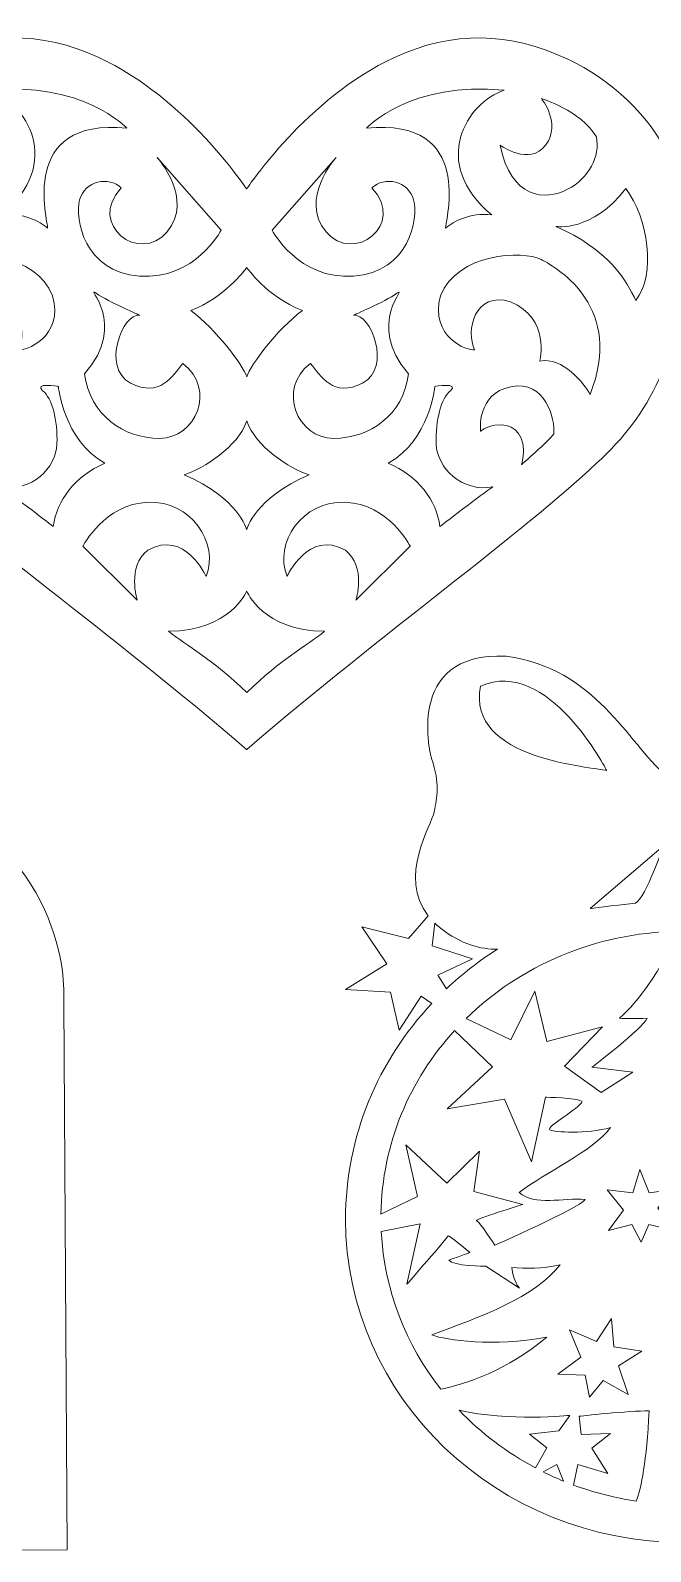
# Model space of a CAD drawing. Header units: millimetres. Extents: x -107 to 108, y -104 to 103.
# Drawn here: x -35.4 to 0.8, y -103.1 to -14.2 of the extents above; entities that cross this region are included whole.
import ezdxf

# ---------------------------------------------------------------- set-up
doc = ezdxf.new("R2010")
doc.units = ezdxf.units.MM
doc.header["$MEASUREMENT"] = 0
doc.layers.add('layer 1', color=7, linetype='Continuous')

msp = doc.modelspace()

# ---------------------------------------------------------------- linework, layer by layer
at = {"layer": 'layer 1', "color": 25, "lineweight": 9}
for points, knots in [([(-22.7663, -23.4962), (-22.6939, -23.3864), (-19.2484, -18.1892), (-14.1351, -15.8095), (-14.1351, -15.8095), (-10.7371, -14.228), (-7.3838, -14.3071), (-3.9984, -15.915), (-3.9984, -15.915), (1.0568, -18.3159), (4.9813, -23.9287), (2.2344, -32.2726), (2.2344, -32.2726), (1.9885, -33.0193), (1.6892, -33.7878), (1.3326, -34.5779), (1.3326, -34.5779), (0.4216, -36.596), (-0.6876, -37.9833), (-2.315, -39.5139), (-2.315, -39.5139), (-6.6944, -43.6332), (-14.7513, -49.3791), (-22.7583, -56.2278), (-22.7583, -56.2278), (-22.7583, -56.2278), (-22.7632, -56.2258), (-22.7632, -56.2258), (-22.7632, -56.2258), (-30.7702, -49.3772), (-38.8381, -43.6332), (-43.2174, -39.5139), (-43.2174, -39.5139), (-44.8448, -37.9833), (-45.9541, -36.596), (-46.8651, -34.5779), (-46.8651, -34.5779), (-47.2217, -33.7878), (-47.521, -33.0193), (-47.7668, -32.2726), (-47.7668, -32.2726), (-50.5137, -23.9287), (-46.5893, -18.3159), (-41.534, -15.915), (-41.534, -15.915), (-38.1486, -14.3071), (-34.7954, -14.228), (-31.3973, -15.8095), (-31.3973, -15.8095), (-26.2841, -18.1892), (-22.8386, -23.3864), (-22.7663, -23.4962)], [0, 0, 0, 0, 0.0714286, 0.0714286, 0.0714286, 0.0714286, 0.1428571, 0.1428571, 0.1428571, 0.1428571, 0.2142857, 0.2142857, 0.2142857, 0.2142857, 0.2857143, 0.2857143, 0.2857143, 0.2857143, 0.3571429, 0.3571429, 0.3571429, 0.3571429, 0.4285714, 0.4285714, 0.4285714, 0.4285714, 0.5, 0.5, 0.5, 0.5, 0.5714286, 0.5714286, 0.5714286, 0.5714286, 0.6428571, 0.6428571, 0.6428571, 0.6428571, 0.7142857, 0.7142857, 0.7142857, 0.7142857, 0.7857143, 0.7857143, 0.7857143, 0.7857143, 0.8571429, 0.8571429, 0.8571429, 0.8571429, 1, 1, 1, 1]), ([(-29.7603, -19.9452), (-29.7603, -19.9452), (-32.4058, -17.1441), (-37.8136, -17.7276), (-37.8136, -17.7276), (-35.6544, -18.4085), (-33.4174, -21.9877), (-37.0939, -25.0029), (-37.0939, -25.0029), (-35.7835, -24.8623), (-34.8763, -25.3725), (-34.39, -25.781), (-34.39, -25.781), (-34.3734, -25.3797), (-36.1407, -19.2838), (-29.7603, -19.9452)], [0, 0, 0, 0, 0.2, 0.2, 0.2, 0.2, 0.4, 0.4, 0.4, 0.4, 0.6, 0.6, 0.6, 0.6, 1, 1, 1, 1]), ([(-15.7721, -19.9452), (-15.7721, -19.9452), (-13.1266, -17.1441), (-7.7188, -17.7276), (-7.7188, -17.7276), (-9.878, -18.4085), (-12.1151, -21.9877), (-8.4386, -25.0029), (-8.4386, -25.0029), (-9.7489, -24.8623), (-10.6561, -25.3725), (-11.1425, -25.781), (-11.1425, -25.781), (-11.1591, -25.3797), (-9.3917, -19.2838), (-15.7721, -19.9452)], [0, 0, 0, 0, 0.2, 0.2, 0.2, 0.2, 0.4, 0.4, 0.4, 0.4, 0.6, 0.6, 0.6, 0.6, 1, 1, 1, 1]), ([(-7.9522, -20.9373), (-7.9522, -20.9373), (-6.221, -22.1823), (-5.2873, -20.9179), (-5.2873, -20.9179), (-4.3535, -19.6534), (-5.5401, -18.214), (-5.5401, -18.214), (-5.5401, -18.214), (-5.5401, -18.214), (-3.2642, -18.8754), (-2.3305, -20.451), (-2.3305, -20.451), (-2.0968, -21.5741), (-2.7713, -22.8683), (-4.0101, -23.5092), (-4.0101, -23.5092), (-5.3579, -24.2065), (-7.3043, -24.0669), (-7.9522, -20.9373)], [0, 0, 0, 0, 0.1666667, 0.1666667, 0.1666667, 0.1666667, 0.3333333, 0.3333333, 0.3333333, 0.3333333, 0.5, 0.5, 0.5, 0.5, 0.6666667, 0.6666667, 0.6666667, 0.6666667, 1, 1, 1, 1]), ([(-24.2552, -25.8977), (-24.2552, -25.8977), (-27.9901, -21.657), (-27.9901, -21.657), (-27.9901, -21.657), (-27.9901, -21.657), (-25.8114, -24.0886), (-27.4065, -25.995), (-27.4065, -25.995), (-29.0017, -27.9013), (-32.114, -25.5865), (-30.091, -23.4272), (-30.091, -23.4272), (-30.8107, -22.7269), (-32.2307, -23.0187), (-32.5225, -24.1275), (-32.5225, -24.1275), (-32.8143, -25.2363), (-32.2697, -28.3487), (-29.0211, -28.5821), (-29.0211, -28.5821), (-25.7725, -28.8156), (-24.2552, -25.8977), (-24.2552, -25.8977)], [0, 0, 0, 0, 0.1428571, 0.1428571, 0.1428571, 0.1428571, 0.2857143, 0.2857143, 0.2857143, 0.2857143, 0.4285714, 0.4285714, 0.4285714, 0.4285714, 0.5714286, 0.5714286, 0.5714286, 0.5714286, 0.7142857, 0.7142857, 0.7142857, 0.7142857, 1, 1, 1, 1]), ([(-21.2772, -25.8977), (-21.2772, -25.8977), (-17.5424, -21.657), (-17.5424, -21.657), (-17.5424, -21.657), (-17.5424, -21.657), (-19.721, -24.0886), (-18.1259, -25.995), (-18.1259, -25.995), (-16.5308, -27.9013), (-13.4184, -25.5865), (-15.4415, -23.4272), (-15.4415, -23.4272), (-14.7217, -22.7269), (-13.3017, -23.0187), (-13.0099, -24.1275), (-13.0099, -24.1275), (-12.7181, -25.2363), (-13.2628, -28.3487), (-16.5114, -28.5821), (-16.5114, -28.5821), (-19.7599, -28.8156), (-21.2772, -25.8977), (-21.2772, -25.8977)], [0, 0, 0, 0, 0.1428571, 0.1428571, 0.1428571, 0.1428571, 0.2857143, 0.2857143, 0.2857143, 0.2857143, 0.4285714, 0.4285714, 0.4285714, 0.4285714, 0.5714286, 0.5714286, 0.5714286, 0.5714286, 0.7142857, 0.7142857, 0.7142857, 0.7142857, 1, 1, 1, 1]), ([(-4.7035, -25.6812), (-4.7035, -25.6812), (-2.5834, -26.0339), (-0.6187, -23.4661), (-0.6187, -23.4661), (0.7041, -25.1779), (1.1792, -28.4862), (-0.0285, -30.0056), (-0.0285, -30.0056), (-0.5359, -28.8794), (-1.6681, -26.978), (-4.7035, -25.6812)], [0, 0, 0, 0, 0.25, 0.25, 0.25, 0.25, 0.5, 0.5, 0.5, 0.5, 1, 1, 1, 1]), ([(-39.895, -33.5425), (-39.895, -33.5425), (-40.537, -31.0526), (-38.1832, -30.08), (-38.1832, -30.08), (-36.0823, -29.4186), (-35.5571, -31.8113), (-36.0823, -32.8811), (-36.0823, -32.8811), (-35.7209, -32.9975), (-33.4174, -32.1225), (-34.0982, -29.7298), (-34.0982, -29.7298), (-35.0708, -27.2205), (-38.9029, -27.0648), (-39.9729, -27.6095), (-39.9729, -27.6095), (-41.0427, -28.1542), (-44.836, -30.4496), (-42.8323, -35.4878), (-42.8323, -35.4878), (-42.4822, -34.8459), (-41.2372, -33.2896), (-39.895, -33.5425)], [0, 0, 0, 0, 0.1428571, 0.1428571, 0.1428571, 0.1428571, 0.2857143, 0.2857143, 0.2857143, 0.2857143, 0.4285714, 0.4285714, 0.4285714, 0.4285714, 0.5714286, 0.5714286, 0.5714286, 0.5714286, 0.7142857, 0.7142857, 0.7142857, 0.7142857, 1, 1, 1, 1]), ([(-5.6374, -33.5425), (-5.6374, -33.5425), (-4.9955, -31.0526), (-7.3492, -30.08), (-7.3492, -30.08), (-9.4501, -29.4186), (-9.9753, -31.8113), (-9.4501, -32.8811), (-9.4501, -32.8811), (-9.8115, -32.9975), (-12.1151, -32.1225), (-11.4342, -29.7298), (-11.4342, -29.7298), (-10.4616, -27.2205), (-6.6295, -27.0648), (-5.5596, -27.6095), (-5.5596, -27.6095), (-4.4897, -28.1542), (-0.6964, -30.4496), (-2.7001, -35.4878), (-2.7001, -35.4878), (-3.0502, -34.8459), (-4.2952, -33.2896), (-5.6374, -33.5425)], [0, 0, 0, 0, 0.1428571, 0.1428571, 0.1428571, 0.1428571, 0.2857143, 0.2857143, 0.2857143, 0.2857143, 0.4285714, 0.4285714, 0.4285714, 0.4285714, 0.5714286, 0.5714286, 0.5714286, 0.5714286, 0.7142857, 0.7142857, 0.7142857, 0.7142857, 1, 1, 1, 1]), ([(-22.7583, -28.0749), (-22.8925, -28.2663), (-24.0525, -29.8229), (-26.0247, -30.5899), (-26.0247, -30.5899), (-24.5297, -31.7193), (-23.0035, -33.742), (-22.7579, -34.4673), (-22.7579, -34.4673), (-22.5123, -33.742), (-21.0027, -31.7193), (-19.5078, -30.5899), (-19.5078, -30.5899), (-21.6115, -29.7718), (-22.7583, -28.0749), (-22.7583, -28.0749)], [0, 0, 0, 0, 0.2, 0.2, 0.2, 0.2, 0.4, 0.4, 0.4, 0.4, 0.6, 0.6, 0.6, 0.6, 1, 1, 1, 1]), ([(-29.0043, -30.8674), (-29.0043, -30.8674), (-30.798, -30.1046), (-31.5486, -29.5863), (-31.5486, -29.5863), (-32.2992, -29.0679), (-29.6241, -31.325), (-32.2307, -34.2817), (-32.2307, -34.2817), (-31.9195, -36.7133), (-29.952, -38.0586), (-27.8511, -38.0586), (-27.8511, -38.0586), (-25.7502, -38.0586), (-24.5081, -35.2349), (-26.4923, -33.6787), (-26.4923, -33.6787), (-27.0953, -34.4179), (-27.8242, -35.7145), (-29.5463, -34.8264), (-29.5463, -34.8264), (-31.2684, -33.9383), (-30.0132, -30.7024), (-29.0043, -30.8674)], [0, 0, 0, 0, 0.1428571, 0.1428571, 0.1428571, 0.1428571, 0.2857143, 0.2857143, 0.2857143, 0.2857143, 0.4285714, 0.4285714, 0.4285714, 0.4285714, 0.5714286, 0.5714286, 0.5714286, 0.5714286, 0.7142857, 0.7142857, 0.7142857, 0.7142857, 1, 1, 1, 1]), ([(-16.5281, -30.8674), (-16.5281, -30.8674), (-14.7345, -30.1046), (-13.9838, -29.5863), (-13.9838, -29.5863), (-13.2332, -29.0679), (-15.9083, -31.325), (-13.3017, -34.2817), (-13.3017, -34.2817), (-13.6129, -36.7133), (-15.5805, -38.0586), (-17.6813, -38.0586), (-17.6813, -38.0586), (-19.7822, -38.0586), (-21.0243, -35.2349), (-19.0402, -33.6787), (-19.0402, -33.6787), (-18.4372, -34.4179), (-17.7082, -35.7145), (-15.9861, -34.8264), (-15.9861, -34.8264), (-14.2641, -33.9383), (-15.5193, -30.7024), (-16.5281, -30.8674)], [0, 0, 0, 0, 0.1428571, 0.1428571, 0.1428571, 0.1428571, 0.2857143, 0.2857143, 0.2857143, 0.2857143, 0.4285714, 0.4285714, 0.4285714, 0.4285714, 0.5714286, 0.5714286, 0.5714286, 0.5714286, 0.7142857, 0.7142857, 0.7142857, 0.7142857, 1, 1, 1, 1]), ([(-6.7073, -39.5923), (-6.7073, -39.5923), (-5.1511, -38.2501), (-4.8204, -37.8026), (-4.8204, -37.8026), (-4.7237, -36.9445), (-5.3067, -34.6319), (-7.3298, -35.0404), (-7.3298, -35.0404), (-9.3528, -35.4489), (-9.0999, -37.647), (-9.0999, -37.647), (-9.0999, -37.647), (-9.0999, -37.647), (-8.7976, -37.3656), (-8.2574, -37.288), (-8.2574, -37.288), (-7.2634, -37.1451), (-6.6369, -37.7027), (-6.592, -38.717), (-6.592, -38.717), (-6.5704, -39.2032), (-6.7073, -39.5923), (-6.7073, -39.5923)], [0, 0, 0, 0, 0.1428571, 0.1428571, 0.1428571, 0.1428571, 0.2857143, 0.2857143, 0.2857143, 0.2857143, 0.4285714, 0.4285714, 0.4285714, 0.4285714, 0.5714286, 0.5714286, 0.5714286, 0.5714286, 0.7142857, 0.7142857, 0.7142857, 0.7142857, 1, 1, 1, 1]), ([(-34.0593, -43.2104), (-34.0593, -43.2104), (-36.5492, -41.2846), (-37.1522, -40.8956), (-37.1522, -40.8956), (-35.3432, -41.2263), (-33.8842, -39.7868), (-33.8453, -38.3862), (-33.8453, -38.3862), (-33.8064, -36.9856), (-34.1182, -35.7198), (-34.6817, -35.2738), (-34.6817, -35.2738), (-35.216, -34.7887), (-33.7675, -35.0209), (-33.7675, -35.0209), (-33.7675, -35.0209), (-33.7675, -35.0209), (-33.4757, -38.1528), (-31.0441, -39.5145), (-31.0441, -39.5145), (-32.7754, -40.2536), (-33.8752, -41.6803), (-34.0593, -43.2104)], [0, 0, 0, 0, 0.1428571, 0.1428571, 0.1428571, 0.1428571, 0.2857143, 0.2857143, 0.2857143, 0.2857143, 0.4285714, 0.4285714, 0.4285714, 0.4285714, 0.5714286, 0.5714286, 0.5714286, 0.5714286, 0.7142857, 0.7142857, 0.7142857, 0.7142857, 1, 1, 1, 1]), ([(-11.4731, -43.2104), (-11.4731, -43.2104), (-8.9832, -41.2846), (-8.3802, -40.8956), (-8.3802, -40.8956), (-10.1893, -41.2263), (-11.6482, -39.7868), (-11.6871, -38.3862), (-11.6871, -38.3862), (-11.726, -36.9856), (-11.4142, -35.7198), (-10.8507, -35.2738), (-10.8507, -35.2738), (-10.3164, -34.7887), (-11.765, -35.0209), (-11.765, -35.0209), (-11.765, -35.0209), (-11.765, -35.0209), (-12.0567, -38.1528), (-14.4883, -39.5145), (-14.4883, -39.5145), (-12.757, -40.2536), (-11.6573, -41.6803), (-11.4731, -43.2104)], [0, 0, 0, 0, 0.1428571, 0.1428571, 0.1428571, 0.1428571, 0.2857143, 0.2857143, 0.2857143, 0.2857143, 0.4285714, 0.4285714, 0.4285714, 0.4285714, 0.5714286, 0.5714286, 0.5714286, 0.5714286, 0.7142857, 0.7142857, 0.7142857, 0.7142857, 1, 1, 1, 1]), ([(-22.7575, -43.3843), (-22.7575, -43.3843), (-23.2437, -41.5375), (-26.4144, -40.1953), (-26.4144, -40.1953), (-25.3059, -39.8077), (-23.2571, -38.5726), (-22.7592, -37.0261), (-22.7592, -37.0261), (-22.2613, -38.5726), (-20.2265, -39.8077), (-19.118, -40.1953), (-19.118, -40.1953), (-22.2888, -41.5375), (-22.7575, -43.3843), (-22.7575, -43.3843)], [0, 0, 0, 0, 0.2, 0.2, 0.2, 0.2, 0.4, 0.4, 0.4, 0.4, 0.6, 0.6, 0.6, 0.6, 1, 1, 1, 1]), ([(-25.1306, -46.1283), (-25.1306, -46.1283), (-26.3758, -43.3669), (-28.5348, -44.5916), (-28.5348, -44.5916), (-29.7774, -45.5619), (-29.1572, -47.5094), (-29.1572, -47.5094), (-29.1572, -47.5094), (-29.1572, -47.5094), (-32.328, -44.3581), (-32.328, -44.3581), (-32.328, -44.3581), (-32.328, -44.3581), (-31.0636, -41.8877), (-28.5348, -41.7904), (-28.5348, -41.7904), (-26.0059, -41.6931), (-24.3525, -44.1636), (-25.1306, -46.1283)], [0, 0, 0, 0, 0.1666667, 0.1666667, 0.1666667, 0.1666667, 0.3333333, 0.3333333, 0.3333333, 0.3333333, 0.5, 0.5, 0.5, 0.5, 0.6666667, 0.6666667, 0.6666667, 0.6666667, 1, 1, 1, 1]), ([(-20.4018, -46.1283), (-20.4018, -46.1283), (-19.1566, -43.3669), (-16.9976, -44.5916), (-16.9976, -44.5916), (-15.7551, -45.5619), (-16.3752, -47.5094), (-16.3752, -47.5094), (-16.3752, -47.5094), (-16.3752, -47.5094), (-13.2044, -44.3581), (-13.2044, -44.3581), (-13.2044, -44.3581), (-13.2044, -44.3581), (-14.4689, -41.8877), (-16.9976, -41.7904), (-16.9976, -41.7904), (-19.5265, -41.6931), (-21.1799, -44.1636), (-20.4018, -46.1283)], [0, 0, 0, 0, 0.1666667, 0.1666667, 0.1666667, 0.1666667, 0.3333333, 0.3333333, 0.3333333, 0.3333333, 0.5, 0.5, 0.5, 0.5, 0.6666667, 0.6666667, 0.6666667, 0.6666667, 1, 1, 1, 1]), ([(-22.758, -46.9827), (-22.758, -46.9827), (-23.736, -49.3286), (-27.3202, -49.3286), (-27.3202, -49.3286), (-26.2472, -50.1944), (-24.7835, -50.9304), (-22.7541, -52.9033), (-22.7541, -52.9033), (-20.7247, -50.9304), (-19.2852, -50.1944), (-18.2123, -49.3286), (-18.2123, -49.3286), (-21.7965, -49.3286), (-22.758, -46.9827), (-22.758, -46.9827)], [0, 0, 0, 0, 0.2, 0.2, 0.2, 0.2, 0.4, 0.4, 0.4, 0.4, 0.6, 0.6, 0.6, 0.6, 1, 1, 1, 1])]:
    msp.add_open_spline(points, degree=3, knots=knots, dxfattribs=at)
at = {"layer": 'layer 1', "color": 207, "lineweight": 9}
for points, knots in [([(-11.9427, -71.0679), (-11.9427, -71.0679), (-12.5759, -70.6416), (-12.5759, -70.6416), (-12.5759, -70.6416), (-12.5759, -70.6416), (-13.8473, -72.6395), (-13.8473, -72.6395), (-13.8473, -72.6395), (-13.8473, -72.6395), (-14.3661, -70.4081), (-14.3661, -70.4081), (-14.3661, -70.4081), (-14.3661, -70.4081), (-16.9866, -70.2525), (-16.9866, -70.2525), (-16.9866, -70.2525), (-16.9866, -70.2525), (-14.5736, -68.7476), (-14.5736, -68.7476), (-14.5736, -68.7476), (-14.5736, -68.7476), (-16.0267, -66.5942), (-16.0267, -66.5942), (-16.0267, -66.5942), (-16.0267, -66.5942), (-13.3024, -67.2687), (-13.3024, -67.2687), (-13.3024, -67.2687), (-13.3024, -67.2687), (-12.1507, -65.955), (-12.1507, -65.955), (-12.1507, -65.955), (-13.9665, -63.631), (-11.9493, -60.6718), (-11.8084, -59.8735), (-11.8084, -59.8735), (-11.6524, -58.99), (-11.4448, -58.2626), (-11.9644, -56.7556), (-11.9644, -56.7556), (-11.9644, -56.7556), (-13.6791, -50.5203), (-7.5997, -50.7803), (-7.5997, -50.7803), (-2.3764, -51.507), (-0.507, -55.7951), (1.7274, -57.7698), (1.7274, -57.7698), (3.1296, -56.9921), (3.9357, -57.7429), (3.9357, -57.7429), (3.9357, -57.7429), (3.9204, -57.745), (5.0822, -56.3699), (6.745, -54.7203), (6.745, -54.7203), (8.4077, -53.0704), (10.5713, -51.146), (13.7563, -50.7803), (13.7563, -50.7803), (18.0198, -50.8311), (17.5493, -55.5086), (17.3935, -56.2361), (17.3935, -56.2361), (17.2377, -56.9635), (16.9779, -59.7694), (17.6013, -60.8606), (17.6013, -60.8606), (18.225, -61.9519), (18.6925, -64.6021), (17.8612, -66.1605), (17.8612, -66.1605), (18.6096, -67.2687), (18.6096, -67.2687), (18.6096, -67.2687), (18.6096, -67.2687), (18.6096, -67.2687), (21.4895, -66.5683), (21.4895, -66.5683), (21.4895, -66.5683), (21.4895, -66.5683), (20.0885, -68.5919), (20.0885, -68.5919), (20.0885, -68.5919), (20.0885, -68.5919), (22.2419, -70.2004), (22.2419, -70.2004), (22.2419, -70.2004), (22.2419, -70.2004), (19.8291, -70.3043), (19.8291, -70.3043), (19.8291, -70.3043), (19.8291, -70.3043), (19.4139, -72.7172), (19.4139, -72.7172), (19.4139, -72.7172), (19.4139, -72.7172), (18.1685, -70.5119), (18.1685, -70.5119), (18.1685, -70.5119), (18.1685, -70.5119), (17.4731, -71.0289), (17.4731, -71.0289), (17.4731, -71.0289), (20.6303, -74.377), (22.5532, -78.8092), (22.5532, -83.6697), (22.5532, -83.6697), (22.5532, -94.1018), (13.7, -102.5618), (2.7832, -102.5618), (2.7832, -102.5618), (-8.1336, -102.5618), (-16.9866, -94.1018), (-16.9866, -83.6697), (-16.9866, -83.6697), (-16.9866, -78.828), (-15.0785, -74.4113), (-11.9427, -71.0679)], [0, 0, 0, 0, 0.0322581, 0.0322581, 0.0322581, 0.0322581, 0.0645161, 0.0645161, 0.0645161, 0.0645161, 0.0967742, 0.0967742, 0.0967742, 0.0967742, 0.1290323, 0.1290323, 0.1290323, 0.1290323, 0.1612903, 0.1612903, 0.1612903, 0.1612903, 0.1935484, 0.1935484, 0.1935484, 0.1935484, 0.2258065, 0.2258065, 0.2258065, 0.2258065, 0.2580645, 0.2580645, 0.2580645, 0.2580645, 0.2903226, 0.2903226, 0.2903226, 0.2903226, 0.3225806, 0.3225806, 0.3225806, 0.3225806, 0.3548387, 0.3548387, 0.3548387, 0.3548387, 0.3870968, 0.3870968, 0.3870968, 0.3870968, 0.4193548, 0.4193548, 0.4193548, 0.4193548, 0.4516129, 0.4516129, 0.4516129, 0.4516129, 0.483871, 0.483871, 0.483871, 0.483871, 0.516129, 0.516129, 0.516129, 0.516129, 0.5483871, 0.5483871, 0.5483871, 0.5483871, 0.5806452, 0.5806452, 0.5806452, 0.5806452, 0.6129032, 0.6129032, 0.6129032, 0.6129032, 0.6451613, 0.6451613, 0.6451613, 0.6451613, 0.6774194, 0.6774194, 0.6774194, 0.6774194, 0.7096774, 0.7096774, 0.7096774, 0.7096774, 0.7419355, 0.7419355, 0.7419355, 0.7419355, 0.7741935, 0.7741935, 0.7741935, 0.7741935, 0.8064516, 0.8064516, 0.8064516, 0.8064516, 0.8387097, 0.8387097, 0.8387097, 0.8387097, 0.8709677, 0.8709677, 0.8709677, 0.8709677, 0.9032258, 0.9032258, 0.9032258, 0.9032258, 0.9354839, 0.9354839, 0.9354839, 0.9354839, 1, 1, 1, 1]), ([(-1.7311, -57.4617), (-1.7311, -57.4617), (-5.1299, -50.7939), (-9.0993, -52.5322), (-9.0993, -52.5322), (-9.9557, -56.865), (-2.4834, -57.2541), (-1.7311, -57.4617)], [0, 0, 0, 0, 0.3333333, 0.3333333, 0.3333333, 0.3333333, 1, 1, 1, 1]), ([(-2.691, -65.5305), (-2.691, -65.5305), (1.59, -61.8723), (1.59, -61.8723), (1.59, -61.8723), (1.59, -61.8723), (0.5781, -64.8041), (-0.0447, -65.2192), (-0.0447, -65.2192), (-1.4344, -65.3474), (-2.691, -65.5305), (-2.691, -65.5305)], [0, 0, 0, 0, 0.25, 0.25, 0.25, 0.25, 0.5, 0.5, 0.5, 0.5, 1, 1, 1, 1]), ([(-11.7651, -66.3812), (-11.7651, -66.3812), (-11.9275, -67.7099), (-11.9275, -67.7099), (-11.9275, -67.7099), (-11.9275, -67.7099), (-9.5664, -68.4622), (-9.5664, -68.4622), (-9.5664, -68.4622), (-9.5664, -68.4622), (-11.5901, -69.4221), (-11.5901, -69.4221), (-11.5901, -69.4221), (-11.5901, -69.4221), (-11.0836, -70.2086), (-11.0836, -70.2086), (-11.0836, -70.2086), (-10.1752, -69.3535), (-9.1807, -68.582), (-8.1133, -67.9069), (-8.1133, -67.9069), (-9.0831, -67.9076), (-10.2461, -67.6227), (-11.4344, -66.6721), (-11.4344, -66.6721), (-11.5534, -66.5768), (-11.6629, -66.4797), (-11.7651, -66.3812)], [0, 0, 0, 0, 0.125, 0.125, 0.125, 0.125, 0.25, 0.25, 0.25, 0.25, 0.375, 0.375, 0.375, 0.375, 0.5, 0.5, 0.5, 0.5, 0.625, 0.625, 0.625, 0.625, 0.75, 0.75, 0.75, 0.75, 1, 1, 1, 1]), ([(-9.944, -71.9551), (-9.944, -71.9551), (-7.3246, -73.1997), (-7.3246, -73.1997), (-7.3246, -73.1997), (-7.3246, -73.1997), (-5.9207, -70.3564), (-5.9207, -70.3564), (-5.9207, -70.3564), (-5.9207, -70.3564), (-5.2184, -73.291), (-5.2184, -73.291), (-5.2184, -73.291), (-5.2184, -73.291), (-1.9646, -72.4318), (-1.9646, -72.4318), (-1.9646, -72.4318), (-1.9646, -72.4318), (-4.1958, -74.7409), (-4.1958, -74.7409), (-4.1958, -74.7409), (-4.1958, -74.7409), (-2.0423, -76.2717), (-2.0423, -76.2717), (-2.0423, -76.2717), (-2.0423, -76.2717), (-0.2004, -75.0782), (-0.2004, -75.0782), (-0.2004, -75.0782), (-0.2004, -75.0782), (-2.5873, -74.7928), (-2.5873, -74.7928), (-2.5873, -74.7928), (-2.5873, -74.7928), (0.3964, -72.5097), (0.63, -71.9389), (0.63, -71.9389), (0.0119, -71.9483), (-1.0047, -71.9389), (-1.0047, -71.9389), (-1.0047, -71.9389), (-1.0047, -71.9389), (0.848, -70.5244), (2.4063, -66.8578), (2.4063, -66.8578), (-2.4384, -66.9462), (-6.8064, -68.8827), (-9.944, -71.9551)], [0, 0, 0, 0, 0.0769231, 0.0769231, 0.0769231, 0.0769231, 0.1538462, 0.1538462, 0.1538462, 0.1538462, 0.2307692, 0.2307692, 0.2307692, 0.2307692, 0.3076923, 0.3076923, 0.3076923, 0.3076923, 0.3846154, 0.3846154, 0.3846154, 0.3846154, 0.4615385, 0.4615385, 0.4615385, 0.4615385, 0.5384615, 0.5384615, 0.5384615, 0.5384615, 0.6153846, 0.6153846, 0.6153846, 0.6153846, 0.6923077, 0.6923077, 0.6923077, 0.6923077, 0.7692308, 0.7692308, 0.7692308, 0.7692308, 0.8461538, 0.8461538, 0.8461538, 0.8461538, 1, 1, 1, 1]), ([(-14.9149, -83.377), (-14.9149, -83.377), (-12.7836, -82.3427), (-12.7836, -82.3427), (-12.7836, -82.3427), (-12.7836, -82.3427), (-13.4581, -79.3333), (-13.4581, -79.3333), (-13.4581, -79.3333), (-13.4581, -79.3333), (-11.0711, -81.5644), (-11.0711, -81.5644), (-11.0711, -81.5644), (-11.0711, -81.5644), (-9.1512, -79.6965), (-9.1512, -79.6965), (-9.1512, -79.6965), (-9.1512, -79.6965), (-9.4885, -82.0573), (-9.4885, -82.0573), (-9.4885, -82.0573), (-9.4885, -82.0573), (-6.6346, -82.8097), (-6.6346, -82.8097), (-6.6346, -82.8097), (-6.6346, -82.8097), (-9.5405, -83.7178), (-9.3329, -83.7698), (-9.3329, -83.7698), (-9.1254, -83.8217), (-8.2692, -85.1967), (-8.2692, -85.1967), (-8.2692, -85.1967), (-8.2692, -85.1967), (-3.3916, -83.0432), (-2.9764, -82.5244), (-2.9764, -82.5244), (-4.2552, -82.412), (-5.9601, -82.9134), (-6.8423, -82.1091), (-6.8423, -82.1091), (-5.306, -80.9527), (-2.6017, -79.7362), (-1.4977, -78.3212), (-1.4977, -78.3212), (-2.9028, -78.7062), (-4.7926, -78.6067), (-5.0519, -78.4511), (-5.0519, -78.4511), (-5.3115, -78.2954), (-3.3139, -77.2056), (-3.158, -76.7906), (-3.158, -76.7906), (-3.4827, -76.5675), (-5.3092, -76.5517), (-5.3092, -76.5517), (-5.3092, -76.5517), (-5.3092, -76.5517), (-6.1156, -80.3211), (-6.1156, -80.3211), (-6.1156, -80.3211), (-6.1156, -80.3211), (-7.7017, -76.6691), (-7.7017, -76.6691), (-7.7017, -76.6691), (-7.7017, -76.6691), (-11.0562, -77.2299), (-11.0562, -77.2299), (-11.0562, -77.2299), (-11.0562, -77.2299), (-8.4038, -74.7778), (-8.4038, -74.7778), (-8.4038, -74.7778), (-8.4038, -74.7778), (-10.6123, -72.6449), (-10.6123, -72.6449), (-10.6123, -72.6449), (-13.2469, -75.5294), (-14.8586, -79.2759), (-14.9149, -83.377)], [0, 0, 0, 0, 0.047619, 0.047619, 0.047619, 0.047619, 0.0952381, 0.0952381, 0.0952381, 0.0952381, 0.1428571, 0.1428571, 0.1428571, 0.1428571, 0.1904762, 0.1904762, 0.1904762, 0.1904762, 0.2380952, 0.2380952, 0.2380952, 0.2380952, 0.2857143, 0.2857143, 0.2857143, 0.2857143, 0.3333333, 0.3333333, 0.3333333, 0.3333333, 0.3809524, 0.3809524, 0.3809524, 0.3809524, 0.4285714, 0.4285714, 0.4285714, 0.4285714, 0.4761905, 0.4761905, 0.4761905, 0.4761905, 0.5238095, 0.5238095, 0.5238095, 0.5238095, 0.5714286, 0.5714286, 0.5714286, 0.5714286, 0.6190476, 0.6190476, 0.6190476, 0.6190476, 0.6666667, 0.6666667, 0.6666667, 0.6666667, 0.7142857, 0.7142857, 0.7142857, 0.7142857, 0.7619048, 0.7619048, 0.7619048, 0.7619048, 0.8095238, 0.8095238, 0.8095238, 0.8095238, 0.8571429, 0.8571429, 0.8571429, 0.8571429, 0.9047619, 0.9047619, 0.9047619, 0.9047619, 1, 1, 1, 1]), ([(-0.1923, -82.1353), (-0.1923, -82.1353), (0.2171, -80.7725), (0.2171, -80.7725), (0.2171, -80.7725), (0.2171, -80.7725), (0.7502, -82.1419), (0.7502, -82.1419), (0.7502, -82.1419), (0.7502, -82.1419), (2.1935, -81.9464), (2.1935, -81.9464), (2.1935, -81.9464), (2.1935, -81.9464), (1.2572, -83.0159), (1.2572, -83.0159), (1.2572, -83.0159), (1.2572, -83.0159), (2.1545, -84.3074), (2.1545, -84.3074), (2.1545, -84.3074), (2.1545, -84.3074), (0.7242, -83.9747), (0.7242, -83.9747), (0.7242, -83.9747), (0.7242, -83.9747), (0.2821, -85.0116), (0.2821, -85.0116), (0.2821, -85.0116), (0.2821, -85.0116), (-0.251, -83.9811), (-0.251, -83.9811), (-0.251, -83.9811), (-0.251, -83.9811), (-1.6161, -84.3332), (-1.6161, -84.3332), (-1.6161, -84.3332), (-1.6161, -84.3332), (-0.7449, -83.1462), (-0.7449, -83.1462), (-0.7449, -83.1462), (-0.7449, -83.1462), (-1.7005, -81.9527), (-1.7005, -81.9527), (-1.7005, -81.9527), (-1.7005, -81.9527), (-0.1923, -82.1353), (-0.1923, -82.1353)], [0, 0, 0, 0, 0.0769231, 0.0769231, 0.0769231, 0.0769231, 0.1538462, 0.1538462, 0.1538462, 0.1538462, 0.2307692, 0.2307692, 0.2307692, 0.2307692, 0.3076923, 0.3076923, 0.3076923, 0.3076923, 0.3846154, 0.3846154, 0.3846154, 0.3846154, 0.4615385, 0.4615385, 0.4615385, 0.4615385, 0.5384615, 0.5384615, 0.5384615, 0.5384615, 0.6153846, 0.6153846, 0.6153846, 0.6153846, 0.6923077, 0.6923077, 0.6923077, 0.6923077, 0.7692308, 0.7692308, 0.7692308, 0.7692308, 0.8461538, 0.8461538, 0.8461538, 0.8461538, 1, 1, 1, 1]), ([(-11.4155, -93.6047), (-9.9198, -93.2945), (-7.5478, -92.5169), (-5.2336, -90.5671), (-5.2336, -90.5671), (-8.3729, -91.1381), (-11.0711, -90.7488), (-11.9532, -90.4375), (-11.9532, -90.4375), (-9.1512, -89.3997), (-5.8563, -88.2063), (-4.4552, -86.3382), (-4.4552, -86.3382), (-5.5189, -86.5717), (-6.4402, -86.5744), (-7.2788, -86.4897), (-7.2788, -86.4897), (-7.2002, -87.2834), (-6.8303, -87.696), (-6.8303, -87.696), (-6.8303, -87.696), (-6.8303, -87.696), (-8.7939, -86.4252), (-8.7939, -86.4252), (-8.7939, -86.4252), (-8.7939, -86.4252), (-10.7443, -86.4253), (-10.9522, -86.0602), (-10.9522, -86.0602), (-10.2243, -85.8123), (-9.7169, -85.6165), (-9.7169, -85.6165), (-9.7169, -85.6165), (-9.7169, -85.6165), (-10.9781, -84.5732), (-10.9913, -84.6516), (-10.9913, -84.6516), (-11.0041, -84.7298), (-13.3965, -87.4687), (-13.3965, -87.4687), (-13.3965, -87.4687), (-13.3965, -87.4687), (-12.6293, -83.947), (-12.6293, -83.947), (-12.6293, -83.947), (-12.6293, -83.947), (-14.8971, -84.398), (-14.8971, -84.398), (-14.8971, -84.398), (-14.7261, -87.8411), (-13.458, -91.0126), (-11.4155, -93.6047)], [0, 0, 0, 0, 0.0714286, 0.0714286, 0.0714286, 0.0714286, 0.1428571, 0.1428571, 0.1428571, 0.1428571, 0.2142857, 0.2142857, 0.2142857, 0.2142857, 0.2857143, 0.2857143, 0.2857143, 0.2857143, 0.3571429, 0.3571429, 0.3571429, 0.3571429, 0.4285714, 0.4285714, 0.4285714, 0.4285714, 0.5, 0.5, 0.5, 0.5, 0.5714286, 0.5714286, 0.5714286, 0.5714286, 0.6428571, 0.6428571, 0.6428571, 0.6428571, 0.7142857, 0.7142857, 0.7142857, 0.7142857, 0.7857143, 0.7857143, 0.7857143, 0.7857143, 0.8571429, 0.8571429, 0.8571429, 0.8571429, 1, 1, 1, 1]), ([(-2.3253, -90.8125), (-2.3253, -90.8125), (-1.4432, -89.4686), (-1.4432, -89.4686), (-1.4432, -89.4686), (-1.4432, -89.4686), (-1.307, -91.1227), (-1.307, -91.1227), (-1.307, -91.1227), (-1.307, -91.1227), (0.3187, -91.3755), (0.3187, -91.3755), (0.3187, -91.3755), (0.3187, -91.3755), (-1.039, -92.2322), (-1.039, -92.2322), (-1.039, -92.2322), (-1.039, -92.2322), (-0.4834, -93.9192), (-0.4834, -93.9192), (-0.4834, -93.9192), (-0.4834, -93.9192), (-1.9249, -93.0986), (-1.9249, -93.0986), (-1.9249, -93.0986), (-1.9249, -93.0986), (-2.7369, -94.079), (-2.7369, -94.079), (-2.7369, -94.079), (-2.7369, -94.079), (-2.9826, -92.7918), (-2.9826, -92.7918), (-2.9826, -92.7918), (-2.9826, -92.7918), (-4.5739, -92.734), (-4.5739, -92.734), (-4.5739, -92.734), (-4.5739, -92.734), (-3.2488, -91.7291), (-3.2488, -91.7291), (-3.2488, -91.7291), (-3.2488, -91.7291), (-3.8994, -90.1293), (-3.8994, -90.1293), (-3.8994, -90.1293), (-3.8994, -90.1293), (-2.3253, -90.8125), (-2.3253, -90.8125)], [0, 0, 0, 0, 0.0769231, 0.0769231, 0.0769231, 0.0769231, 0.1538462, 0.1538462, 0.1538462, 0.1538462, 0.2307692, 0.2307692, 0.2307692, 0.2307692, 0.3076923, 0.3076923, 0.3076923, 0.3076923, 0.3846154, 0.3846154, 0.3846154, 0.3846154, 0.4615385, 0.4615385, 0.4615385, 0.4615385, 0.5384615, 0.5384615, 0.5384615, 0.5384615, 0.6153846, 0.6153846, 0.6153846, 0.6153846, 0.6923077, 0.6923077, 0.6923077, 0.6923077, 0.7692308, 0.7692308, 0.7692308, 0.7692308, 0.8461538, 0.8461538, 0.8461538, 0.8461538, 1, 1, 1, 1]), ([(-5.8952, -98.2018), (-5.8952, -98.2018), (-5.2336, -97.0274), (-5.2336, -97.0274), (-5.2336, -97.0274), (-5.2336, -97.0274), (-6.2455, -96.2232), (-6.2455, -96.2232), (-6.2455, -96.2232), (-6.2455, -96.2232), (-4.5331, -96.0416), (-4.5331, -96.0416), (-4.5331, -96.0416), (-4.5331, -96.0416), (-3.8845, -95.1337), (-3.8845, -95.1337), (-3.8845, -95.1337), (-3.8845, -95.1337), (-7.4794, -95.5115), (-10.3514, -94.8298), (-10.3514, -94.8298), (-9.0725, -96.1686), (-7.5679, -97.3104), (-5.8952, -98.2018)], [0, 0, 0, 0, 0.1428571, 0.1428571, 0.1428571, 0.1428571, 0.2857143, 0.2857143, 0.2857143, 0.2857143, 0.4285714, 0.4285714, 0.4285714, 0.4285714, 0.5714286, 0.5714286, 0.5714286, 0.5714286, 0.7142857, 0.7142857, 0.7142857, 0.7142857, 1, 1, 1, 1]), ([(0.0018, -100.1403), (0.2969, -99.3499), (0.6051, -97.8217), (0.7467, -94.8749), (0.7467, -94.8749), (-0.3819, -94.8546), (-3.3396, -95.1854), (-3.3396, -95.1854), (-3.3396, -95.1854), (-3.3396, -95.1854), (-3.2101, -96.2489), (-3.2101, -96.2489), (-3.2101, -96.2489), (-3.2101, -96.2489), (-1.4977, -96.1973), (-1.4977, -96.1973), (-1.4977, -96.1973), (-1.4977, -96.1973), (-2.5873, -97.0534), (-2.5873, -97.0534), (-2.5873, -97.0534), (-2.5873, -97.0534), (-1.6531, -98.5323), (-1.6531, -98.5323), (-1.6531, -98.5323), (-1.6531, -98.5323), (-3.4175, -98.0134), (-3.4175, -98.0134), (-3.4175, -98.0134), (-3.4175, -98.0134), (-3.6648, -99.2031), (-3.6648, -99.2031), (-3.6648, -99.2031), (-2.4977, -99.6346), (-1.2705, -99.9518), (0.0018, -100.1403)], [0, 0, 0, 0, 0.1, 0.1, 0.1, 0.1, 0.2, 0.2, 0.2, 0.2, 0.3, 0.3, 0.3, 0.3, 0.4, 0.4, 0.4, 0.4, 0.5, 0.5, 0.5, 0.5, 0.6, 0.6, 0.6, 0.6, 0.7, 0.7, 0.7, 0.7, 0.8, 0.8, 0.8, 0.8, 1, 1, 1, 1]), ([(-4.2498, -98.9749), (-4.2498, -98.9749), (-4.6369, -98.0134), (-4.6369, -98.0134), (-4.6369, -98.0134), (-4.6369, -98.0134), (-5.4421, -98.4352), (-5.4421, -98.4352), (-5.4421, -98.4352), (-5.0528, -98.6285), (-4.6554, -98.8089), (-4.2498, -98.9749)], [0, 0, 0, 0, 0.25, 0.25, 0.25, 0.25, 0.5, 0.5, 0.5, 0.5, 1, 1, 1, 1])]:
    msp.add_open_spline(points, degree=3, knots=knots, dxfattribs=at)
at = {"layer": 'layer 1', "color": 142, "lineweight": 9}
msp.add_open_spline([(-65.161, -103.091), (-65.161, -103.091), (-65.2024, -70.9697), (-65.2024, -70.9697), (-65.2024, -70.9697), (-65.2024, -70.9697), (-65.842, -62.6785), (-56.5243, -58.3151), (-56.5243, -58.3151), (-54.6552, -57.44), (-52.9372, -56.8788), (-51.2719, -56.6297), (-51.2719, -56.6297), (-51.4643, -56.134), (-51.574, -55.5616), (-51.574, -54.9516), (-51.574, -54.9516), (-51.574, -53.0661), (-50.5247, -51.5369), (-49.2307, -51.5369), (-49.2307, -51.5369), (-47.9368, -51.5369), (-46.8872, -53.0661), (-46.8872, -54.9516), (-46.8872, -54.9516), (-46.8872, -55.57), (-47.0004, -56.1502), (-47.1978, -56.6506), (-47.1978, -56.6506), (-45.3587, -56.9478), (-43.4846, -57.6334), (-41.4392, -58.7063), (-41.4392, -58.7063), (-32.7321, -63.2737), (-33.4518, -70.9697), (-33.4518, -70.9697), (-33.4518, -70.9697), (-33.4518, -70.9697), (-33.2498, -102.9806), (-33.2498, -102.9806), (-33.2498, -102.9806), (-33.2498, -102.9806), (-65.161, -103.091), (-65.161, -103.091)], degree=3, knots=[0, 0, 0, 0, 0.0833333, 0.0833333, 0.0833333, 0.0833333, 0.1666667, 0.1666667, 0.1666667, 0.1666667, 0.25, 0.25, 0.25, 0.25, 0.3333333, 0.3333333, 0.3333333, 0.3333333, 0.4166667, 0.4166667, 0.4166667, 0.4166667, 0.5, 0.5, 0.5, 0.5, 0.5833333, 0.5833333, 0.5833333, 0.5833333, 0.6666667, 0.6666667, 0.6666667, 0.6666667, 0.75, 0.75, 0.75, 0.75, 0.8333333, 0.8333333, 0.8333333, 0.8333333, 1, 1, 1, 1], dxfattribs=at)

doc.saveas('drawing.dxf')
